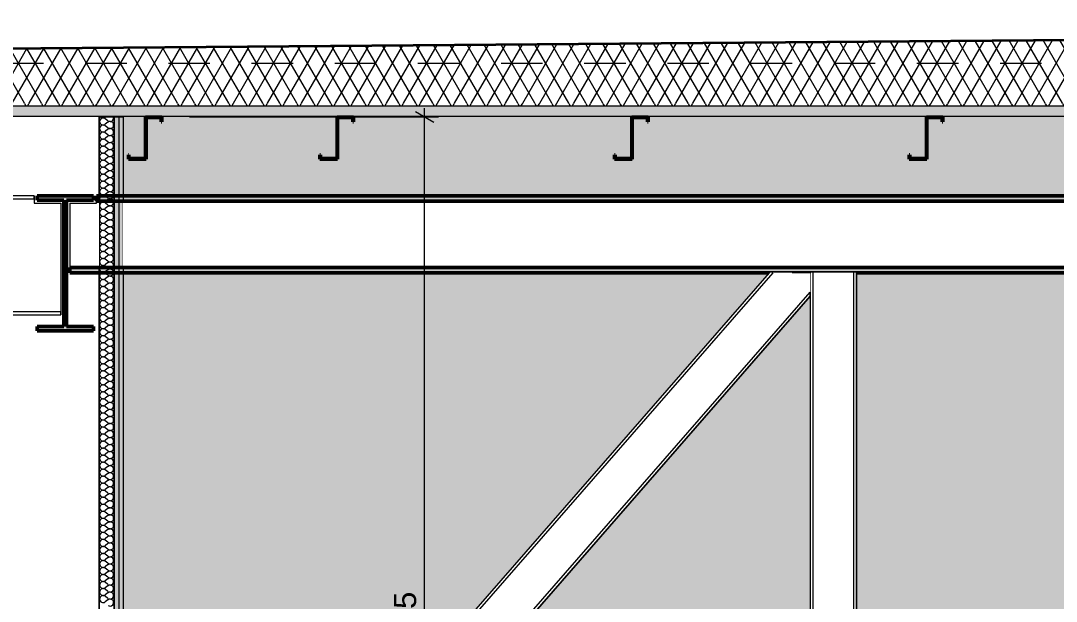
# Model space of a CAD drawing. Header units: millimetres. Extents: x -46868 to 156519, y -87156 to 18123.
# Drawn here: x 122374 to 125888, y -72330 to -70362 of the extents above; entities that cross this region are included whole.
import ezdxf

# ---------------------------------------------------------------- set-up
doc = ezdxf.new("R2010")
doc.units = ezdxf.units.MM
doc.header["$MEASUREMENT"] = 0
doc.linetypes.add('Dashed', pattern=[2822.222233, 1411.111116, -1411.111116])
doc.linetypes.add('Wipeout_Contour', pattern=[1000, 0, -1000])
for name, color, linetype, lineweight, true_color in [('0_Pen_No__105', 7, 'Continuous', 15, 0xa6a6a6), ('A-20-M_Roof_Pen_No__53', 7, 'Continuous', 35, 0x444444), ('A-25-M_Wall_Int_Pen_No__107', 7, 'Continuous', 15, 0xa6a6a6), ('A-25-M_Wall_Int_Pen_No__81', 7, 'Continuous', 20, 0x6a6a6a), ('A-95-P_Drawing_Pen_No__62', 7, 'Continuous', 20, 0xaaaaaa), ('BEAM.IFC Import_Pen_No__104', 7, 'Continuous', 15, 0xa6a6a6), ('BEAM.IFC Import_Pen_No__24', 7, 'Continuous', 50, 0x2a2a2a), ('New_A-20-M_Roof_Pen_No__149', 7, 'Continuous', 0, 0x2a2a2a), ('New_A-20-M_Roof_Pen_No__81', 7, 'Continuous', 20, 0x6a6a6a), ('SLEEVE.IFC Import_Pen_No__104', 7, 'Continuous', 15, 0xa6a6a6), ('SLEEVE.IFC Import_Pen_No__24', 7, 'Continuous', 50, 0x2a2a2a)]:
    doc.layers.add(name, color=color, linetype=linetype, lineweight=lineweight, true_color=true_color)
for name, color, linetype in [('A-20-M_Roof', 7, 'Continuous'), ('A-25-M_Wall_Int', 7, 'Continuous'), ('A-95-P_Drawing', 7, 'Continuous'), ('BEAM.IFC Import', 7, 'Continuous'), ('New_2D Layer', 7, 'Continuous'), ('New_A-20-M_Roof', 7, 'Continuous'), ('SLEEVE.IFC Import', 7, 'Continuous'), ('TRUSS INTERNAL.IFC Import', 7, 'Continuous')]:
    doc.layers.add(name, color=color, linetype=linetype)
for name, color, linetype, lineweight in [('A-20-M_Roof_Pen_No__85', 8, 'Continuous', 20), ('A-25-M_Wall_Int_Pen_No__1', 7, 'Continuous', 13), ('A-25-M_Wall_Int_Pen_No__150', 7, 'Continuous', 0), ('A-95-P_Drawing_Pen_No__2', 8, 'Continuous', 15), ('BEAM.IFC Import_Pen_No__4', 7, 'Continuous', 20), ('New_2D Layer_Pen_No__1', 7, 'Continuous', 13), ('New_A-20-M_Roof_Pen_No__4', 7, 'Continuous', 20), ('New_A-20-M_Roof_Pen_No__85', 8, 'Continuous', 20), ('SLEEVE.IFC Import_Pen_No__4', 7, 'Continuous', 20), ('TRUSS INTERNAL.IFC Import_Pen_No__4', 7, 'Continuous', 20)]:
    doc.layers.add(name, color=color, linetype=linetype, lineweight=lineweight)
doc.styles.add('GENERATED_STYLE_2', font='')
doc.styles.get('GENERATED_STYLE_2').set_extended_font_data('Arial')
doc.dimstyles.new('GENERATED_STYLE__6', dxfattribs={"dimtxt": 75, "dimasz": 47.5, "dimexe": 0.18, "dimexo": 225.041708, "dimgap": 0.09, "dimtad": 1, "dimdec": 0, "dimzin": 0, "dimdsep": 46, "dimtxsty": 'GENERATED_STYLE_2', "dimblk": 'ARROWHEAD_2', "dimblk1": 'ARROWHEAD_2', "dimblk2": 'ARROWHEAD_2', "dimcen": 0.09, "dimclrd": 7, "dimclre": 7, "dimclrt": 7, "dimadec": 0, "dimazin": 0, "dimtfac": 1, "dimtdec": 4, "dimtmove": 0, "dimatfit": 3, "dimfxl": 1, "dimtolj": 1, "dimtzin": 0, "dimarcsym": 0})
pattern_1 = [(60, (84174.417, -82656.037), (-43.30127, 25), []), (120, (84174.417, -82656.037), (43.30127, 25), [])]

# ---------------------------------------------------------------- blocks, each defined once
blk = doc.blocks.new('Section Elem_58_1', base_point=(84174.4, -82656))
at = {"layer": 'New_A-20-M_Roof_Pen_No__4', "linetype": 'Continuous'}
blk.add_line((137286.1, -70687), (120335, -70687), dxfattribs=at)
at = {"color": 254, "linetype": 'Wipeout_Contour', "lineweight": 0, "ltscale": 587874.933101}
blk.add_wipeout([(137286.1, -70652), (137286.1, -70642), (120335, -70642), (120335, -70652)], dxfattribs=at).dxf.layer = 'New_A-20-M_Roof'
at = {"layer": 'New_A-20-M_Roof_Pen_No__81', "linetype": 'Continuous', "lineweight": 0, "true_color": 0x353535}
blk.add_hatch(color=250, dxfattribs=at).paths.add_polyline_path([(120335, -70687), (137286.1, -70687), (137286.1, -70652), (120335, -70652)])
at = {"layer": 'New_A-20-M_Roof_Pen_No__85', "linetype": 'Continuous'}
h = blk.add_hatch(dxfattribs=at)
h.set_pattern_fill('Batt_Insulation_0001', color=256, style=0, pattern_type=2)
h.set_pattern_definition(pattern_1)
h.paths.add_polyline_path([(137286.1, -70652), (137286.1, -70642), (120335, -70642), (120335, -70652)])
at = {"layer": 'New_A-20-M_Roof_Pen_No__149', "linetype": 'Continuous'}
blk.add_line((137286.1, -70652), (120335, -70652), dxfattribs=at)
blk = doc.blocks.new('Section Elem_65_1', base_point=(84174.4, -82656))
at = {"color": 254, "linetype": 'Wipeout_Contour', "lineweight": 0, "ltscale": 580000.203232}
blk.add_wipeout([(120335, -70472.9), (133814.1, -70364.2), (132371.1, -70368.7), (120335, -70465.7)], dxfattribs=at).dxf.layer = 'A-20-M_Roof'
at = {"color": 254, "linetype": 'Wipeout_Contour', "lineweight": 0, "ltscale": 733443.328706}
blk.add_wipeout([(120335, -70642), (134246.8, -70642), (134246.8, -70362), (133814.1, -70364.2), (120335, -70472.9)], dxfattribs=at).dxf.layer = 'A-20-M_Roof'
at = {"layer": 'A-20-M_Roof_Pen_No__85', "linetype": 'Continuous'}
h = blk.add_hatch(dxfattribs=at)
h.set_pattern_fill('Batt_Insulation_0001', color=256, style=0, pattern_type=2)
h.set_pattern_definition(pattern_1)
h.paths.add_polyline_path([(120335, -70642), (134246.8, -70642), (134246.8, -70362), (133814.1, -70364.2), (120335, -70472.9)])
at = {"layer": 'A-20-M_Roof_Pen_No__53', "linetype": 'Continuous', "flags": 128}
blk.add_lwpolyline([(134246.8, -70362), (133814.1, -70364.2), (120335, -70472.9)], dxfattribs=at)
blk = doc.blocks.new('*X98', base_point=(84174.4, -82656))
at = {"layer": 'A-25-M_Wall_Int_Pen_No__150', "linetype": 'Continuous'}
for p, q in [((122661.8, -70688.5), (122660.7, -70689.4)), ((122670.2, -70701.3), (122660.7, -70694.1)), ((122670.2, -70706), (122660.7, -70713.2)), ((122670.2, -70725.1), (122660.7, -70717.9)), ((122670.2, -70729.8), (122660.7, -70737)), ((122670.2, -70748.9), (122660.7, -70741.8)), ((122670.2, -70753.7), (122660.7, -70760.8)), ((122670.2, -70772.7), (122660.7, -70765.6)), ((122670.2, -70777.5), (122660.7, -70784.6)), ((122670.2, -70796.5), (122660.7, -70789.4)), ((122670.2, -70801.3), (122660.7, -70808.4)), ((122670.2, -70820.3), (122660.7, -70813.2)), ((122670.2, -70825.1), (122660.7, -70832.2)), ((122670.2, -70844.1), (122660.7, -70837)), ((122670.2, -70848.9), (122660.7, -70856)), ((122670.2, -70867.9), (122660.7, -70860.8)), ((122670.2, -70872.7), (122660.7, -70879.8)), ((122670.2, -70891.8), (122660.7, -70884.6)), ((122670.2, -70896.5), (122660.7, -70903.7)), ((122670.2, -70915.6), (122660.7, -70908.4)), ((122670.2, -70920.3), (122660.7, -70927.5)), ((122670.2, -70939.4), (122660.7, -70932.2)), ((122670.2, -70944.1), (122660.7, -70951.3)), ((122670.2, -70963.2), (122660.7, -70956)), ((122670.2, -70967.9), (122660.7, -70975.1)), ((122670.2, -70987), (122660.7, -70979.8)), ((122670.2, -70991.8), (122660.7, -70998.9)), ((122670.2, -71010.8), (122660.7, -71003.7)), ((122670.2, -71015.6), (122660.7, -71022.7)), ((122670.2, -71034.6), (122660.7, -71027.5)), ((122670.2, -71039.4), (122660.7, -71046.5)), ((122670.2, -71058.4), (122660.7, -71051.3)), ((122670.2, -71063.2), (122660.7, -71070.3)), ((122670.2, -71082.2), (122660.7, -71075.1)), ((122670.2, -71087), (122660.7, -71094.1)), ((122670.2, -71106), (122660.7, -71098.9)), ((122670.2, -71110.8), (122660.7, -71117.9)), ((122670.2, -71129.8), (122660.7, -71122.7)), ((122670.2, -71134.6), (122660.7, -71141.8)), ((122670.2, -71153.7), (122660.7, -71146.5)), ((122670.2, -71158.4), (122660.7, -71165.6)), ((122670.2, -71177.5), (122660.7, -71170.3)), ((122670.2, -71182.2), (122660.7, -71189.4)), ((122670.2, -71201.3), (122660.7, -71194.1)), ((122670.2, -71206), (122660.7, -71213.2)), ((122670.2, -71225.1), (122660.7, -71217.9)), ((122670.2, -71229.8), (122660.7, -71237)), ((122670.2, -71248.9), (122660.7, -71241.8)), ((122670.2, -71253.7), (122660.7, -71260.8)), ((122670.2, -71272.7), (122660.7, -71265.6)), ((122670.2, -71277.5), (122660.7, -71284.6)), ((122670.2, -71296.5), (122660.7, -71289.4)), ((122670.2, -71301.3), (122660.7, -71308.4)), ((122670.2, -71320.3), (122660.7, -71313.2)), ((122670.2, -71325.1), (122660.7, -71332.2)), ((122670.2, -71344.1), (122660.7, -71337)), ((122670.2, -71348.9), (122660.7, -71356)), ((122670.2, -71367.9), (122660.7, -71360.8)), ((122670.2, -71372.7), (122660.7, -71379.8)), ((122670.2, -71391.8), (122660.7, -71384.6)), ((122670.2, -71396.5), (122660.7, -71403.7)), ((122670.2, -71415.6), (122660.7, -71408.4)), ((122670.2, -71420.3), (122660.7, -71427.5)), ((122670.2, -71439.4), (122660.7, -71432.2)), ((122670.2, -71444.1), (122660.7, -71451.3)), ((122670.2, -71463.2), (122660.7, -71456)), ((122670.2, -71467.9), (122660.7, -71475.1)), ((122670.2, -71487), (122660.7, -71479.8)), ((122670.2, -71491.8), (122660.7, -71498.9)), ((122670.2, -71510.8), (122660.7, -71503.7)), ((122670.2, -71515.6), (122660.7, -71522.7)), ((122670.2, -71534.6), (122660.7, -71527.5)), ((122670.2, -71539.4), (122660.7, -71546.5)), ((122670.2, -71558.4), (122660.7, -71551.3)), ((122670.2, -71563.2), (122660.7, -71570.3)), ((122670.2, -71582.2), (122660.7, -71575.1)), ((122670.2, -71587), (122660.7, -71594.1)), ((122670.2, -71606), (122660.7, -71598.9)), ((122670.2, -71610.8), (122660.7, -71617.9)), ((122670.2, -71629.8), (122660.7, -71622.7)), ((122670.2, -71634.6), (122660.7, -71641.8)), ((122670.2, -71653.7), (122660.7, -71646.5)), ((122670.2, -71658.4), (122660.7, -71665.6)), ((122670.2, -71677.5), (122660.7, -71670.3)), ((122670.2, -71682.2), (122660.7, -71689.4)), ((122670.2, -71701.3), (122660.7, -71694.1)), ((122670.2, -71706), (122660.7, -71713.2)), ((122670.2, -71725.1), (122660.7, -71717.9)), ((122670.2, -71729.8), (122660.7, -71737)), ((122670.2, -71748.9), (122660.7, -71741.8)), ((122670.2, -71753.7), (122660.7, -71760.8)), ((122670.2, -71772.7), (122660.7, -71765.6)), ((122670.2, -71777.5), (122660.7, -71784.6)), ((122670.2, -71796.5), (122660.7, -71789.4)), ((122670.2, -71801.3), (122660.7, -71808.4)), ((122670.2, -71820.3), (122660.7, -71813.2)), ((122670.2, -71825.1), (122660.7, -71832.2)), ((122670.2, -71844.1), (122660.7, -71837)), ((122670.2, -71848.9), (122660.7, -71856)), ((122670.2, -71867.9), (122660.7, -71860.8)), ((122670.2, -71872.7), (122660.7, -71879.8)), ((122670.2, -71891.8), (122660.7, -71884.6)), ((122670.2, -71896.5), (122660.7, -71903.7)), ((122670.2, -71915.6), (122660.7, -71908.4)), ((122670.2, -71920.3), (122660.7, -71927.5)), ((122670.2, -71939.4), (122660.7, -71932.2)), ((122670.2, -71944.1), (122660.7, -71951.3)), ((122670.2, -71963.2), (122660.7, -71956)), ((122670.2, -71967.9), (122660.7, -71975.1)), ((122670.2, -71987), (122660.7, -71979.8)), ((122670.2, -71991.8), (122660.7, -71998.9)), ((122670.2, -72010.8), (122660.7, -72003.7)), ((122670.2, -72015.6), (122660.7, -72022.7)), ((122670.2, -72034.6), (122660.7, -72027.5)), ((122670.2, -72039.4), (122660.7, -72046.5)), ((122670.2, -72058.4), (122660.7, -72051.3)), ((122670.2, -72063.2), (122660.7, -72070.3)), ((122670.2, -72082.2), (122660.7, -72075.1)), ((122670.2, -72087), (122660.7, -72094.1)), ((122670.2, -72106), (122660.7, -72098.9)), ((122670.2, -72110.8), (122660.7, -72117.9)), ((122670.2, -72129.8), (122660.7, -72122.7)), ((122670.2, -72134.6), (122660.7, -72141.8)), ((122670.2, -72153.7), (122660.7, -72146.5)), ((122670.2, -72158.4), (122660.7, -72165.6)), ((122670.2, -72177.5), (122660.7, -72170.3)), ((122670.2, -72182.2), (122660.7, -72189.4)), ((122670.2, -72201.3), (122660.7, -72194.1)), ((122670.2, -72206), (122660.7, -72213.2)), ((122670.2, -72225.1), (122660.7, -72217.9)), ((122670.2, -72229.8), (122660.7, -72237)), ((122670.2, -72248.9), (122660.7, -72241.8)), ((122670.2, -72253.7), (122660.7, -72260.8)), ((122670.2, -72272.7), (122660.7, -72265.6)), ((122670.2, -72277.5), (122660.7, -72284.6)), ((122670.2, -72296.5), (122660.7, -72289.4)), ((122670.2, -72301.3), (122660.7, -72308.4)), ((122670.2, -72320.3), (122660.7, -72313.2)), ((122670.2, -72325.1), (122660.7, -72332.2))]:
    blk.add_line(p, q, dxfattribs=at)
for centre, start, end in [((122653.6, -70703.7), 53.1301, 180), ((122653.6, -70703.7), 180, 306.8699), ((122653.6, -70679.8), 226.8867, 306.8699), ((122677.4, -70691.8), 233.1301, 15.664), ((122677.4, -70715.6), 233.1301, 126.8699), ((122653.6, -70727.5), 53.1301, 180), ((122653.6, -70727.5), 180, 306.8699), ((122653.6, -70751.3), 53.1301, 180), ((122677.4, -70739.4), 233.1301, 126.8699), ((122653.6, -70751.3), 180, 306.8699), ((122653.6, -70775.1), 53.1301, 180), ((122653.6, -70775.1), 180, 306.8699), ((122677.4, -70763.2), 233.1301, 126.8699), ((122677.4, -70787), 233.1301, 126.8699), ((122653.6, -70798.9), 53.1301, 180), ((122653.6, -70798.9), 180, 306.8699), ((122677.4, -70810.8), 233.1301, 126.8699), ((122653.6, -70822.7), 53.1301, 180), ((122653.6, -70822.7), 180, 306.8699), ((122653.6, -70846.5), 53.1301, 180), ((122677.4, -70834.6), 233.1301, 126.8699), ((122653.6, -70846.5), 180, 306.8699), ((122653.6, -70870.3), 53.1301, 180), ((122653.6, -70870.3), 180, 306.8699), ((122677.4, -70858.4), 233.1301, 126.8699), ((122677.4, -70882.2), 233.1301, 126.8699), ((122653.6, -70894.1), 53.1301, 180), ((122653.6, -70894.1), 180, 306.8699), ((122653.6, -70917.9), 53.1301, 180), ((122677.4, -70906), 233.1301, 126.8699), ((122653.6, -70917.9), 180, 306.8699), ((122653.6, -70941.8), 53.1301, 180), ((122653.6, -70941.8), 180, 306.8699), ((122677.4, -70929.8), 233.1301, 126.8699), ((122677.4, -70953.7), 233.1301, 126.8699), ((122653.6, -70965.6), 53.1301, 180), ((122653.6, -70965.6), 180, 306.8699), ((122653.6, -70989.4), 53.1301, 180), ((122677.4, -70977.5), 233.1301, 126.8699), ((122653.6, -70989.4), 180, 306.8699), ((122653.6, -71013.2), 53.1301, 180), ((122653.6, -71013.2), 180, 306.8699), ((122677.4, -71001.3), 233.1301, 126.8699), ((122677.4, -71025.1), 233.1301, 126.8699), ((122653.6, -71037), 53.1301, 180), ((122653.6, -71037), 180, 306.8699), ((122653.6, -71060.8), 53.1301, 180), ((122677.4, -71048.9), 233.1301, 126.8699), ((122653.6, -71060.8), 180, 306.8699), ((122653.6, -71084.6), 53.1301, 180), ((122653.6, -71084.6), 180, 306.8699), ((122677.4, -71072.7), 233.1301, 126.8699), ((122677.4, -71096.5), 233.1301, 126.8699), ((122653.6, -71108.4), 53.1301, 180), ((122653.6, -71108.4), 180, 306.8699), ((122653.6, -71132.2), 53.1301, 180), ((122677.4, -71120.3), 233.1301, 126.8699), ((122653.6, -71132.2), 180, 306.8699), ((122653.6, -71156), 53.1301, 180), ((122653.6, -71156), 180, 306.8699), ((122677.4, -71144.1), 233.1301, 126.8699), ((122677.4, -71167.9), 233.1301, 126.8699), ((122653.6, -71179.8), 53.1301, 180), ((122653.6, -71179.8), 180, 306.8699), ((122653.6, -71203.7), 53.1301, 180), ((122677.4, -71191.8), 233.1301, 126.8699), ((122653.6, -71203.7), 180, 306.8699), ((122653.6, -71227.5), 53.1301, 180), ((122653.6, -71227.5), 180, 306.8699), ((122677.4, -71215.6), 233.1301, 126.8699), ((122677.4, -71239.4), 233.1301, 126.8699), ((122653.6, -71251.3), 53.1301, 180), ((122653.6, -71251.3), 180, 306.8699), ((122653.6, -71275.1), 53.1301, 180), ((122677.4, -71263.2), 233.1301, 126.8699), ((122653.6, -71275.1), 180, 306.8699), ((122653.6, -71298.9), 53.1301, 180), ((122653.6, -71298.9), 180, 306.8699), ((122677.4, -71287), 233.1301, 126.8699), ((122677.4, -71310.8), 233.1301, 126.8699), ((122653.6, -71322.7), 53.1301, 180), ((122653.6, -71322.7), 180, 306.8699), ((122653.6, -71346.5), 53.1301, 180), ((122677.4, -71334.6), 233.1301, 126.8699), ((122653.6, -71346.5), 180, 306.8699), ((122653.6, -71370.3), 53.1301, 180), ((122653.6, -71370.3), 180, 306.8699), ((122677.4, -71358.4), 233.1301, 126.8699), ((122677.4, -71382.2), 233.1301, 126.8699), ((122653.6, -71394.1), 53.1301, 180), ((122653.6, -71394.1), 180, 306.8699), ((122653.6, -71417.9), 53.1301, 180), ((122677.4, -71406), 233.1301, 126.8699), ((122653.6, -71417.9), 180, 306.8699), ((122653.6, -71441.8), 53.1301, 180), ((122653.6, -71441.8), 180, 306.8699), ((122677.4, -71429.8), 233.1301, 126.8699), ((122677.4, -71453.7), 233.1301, 126.8699), ((122653.6, -71465.6), 53.1301, 180), ((122653.6, -71465.6), 180, 306.8699), ((122653.6, -71489.4), 53.1301, 180), ((122677.4, -71477.5), 233.1301, 126.8699), ((122653.6, -71489.4), 180, 306.8699), ((122653.6, -71513.2), 53.1301, 180), ((122653.6, -71513.2), 180, 306.8699), ((122677.4, -71501.3), 233.1301, 126.8699), ((122677.4, -71525.1), 233.1301, 126.8699), ((122653.6, -71537), 53.1301, 180), ((122653.6, -71537), 180, 306.8699), ((122677.4, -71548.9), 233.1301, 126.8699), ((122653.6, -71560.8), 53.1301, 180), ((122653.6, -71560.8), 180, 306.8699), ((122653.6, -71584.6), 53.1301, 180), ((122677.4, -71572.7), 233.1301, 126.8699), ((122653.6, -71584.6), 180, 306.8699), ((122653.6, -71608.4), 53.1301, 180), ((122653.6, -71608.4), 180, 306.8699), ((122677.4, -71596.5), 233.1301, 126.8699), ((122677.4, -71620.3), 233.1301, 126.8699), ((122653.6, -71632.2), 53.1301, 180), ((122653.6, -71632.2), 180, 306.8699), ((122653.6, -71656), 53.1301, 180), ((122677.4, -71644.1), 233.1301, 126.8699), ((122653.6, -71656), 180, 306.8699), ((122653.6, -71679.8), 53.1301, 180), ((122653.6, -71679.8), 180, 306.8699), ((122677.4, -71667.9), 233.1301, 126.8699), ((122677.4, -71691.8), 233.1301, 126.8699), ((122653.6, -71703.7), 53.1301, 180), ((122653.6, -71703.7), 180, 306.8699), ((122653.6, -71727.5), 53.1301, 180), ((122677.4, -71715.6), 233.1301, 126.8699), ((122653.6, -71727.5), 180, 306.8699), ((122653.6, -71751.3), 53.1301, 180), ((122653.6, -71751.3), 180, 306.8699), ((122677.4, -71739.4), 233.1301, 126.8699), ((122677.4, -71763.2), 233.1301, 126.8699), ((122653.6, -71775.1), 53.1301, 180), ((122653.6, -71775.1), 180, 306.8699), ((122653.6, -71798.9), 53.1301, 180), ((122677.4, -71787), 233.1301, 126.8699), ((122653.6, -71798.9), 180, 306.8699), ((122653.6, -71822.7), 53.1301, 180), ((122653.6, -71822.7), 180, 306.8699), ((122677.4, -71810.8), 233.1301, 126.8699), ((122677.4, -71834.6), 233.1301, 126.8699), ((122653.6, -71846.5), 53.1301, 180), ((122653.6, -71846.5), 180, 306.8699), ((122653.6, -71870.3), 53.1301, 180), ((122677.4, -71858.4), 233.1301, 126.8699), ((122653.6, -71870.3), 180, 306.8699), ((122653.6, -71894.1), 53.1301, 180), ((122653.6, -71894.1), 180, 306.8699), ((122677.4, -71882.2), 233.1301, 126.8699), ((122677.4, -71906), 233.1301, 126.8699), ((122653.6, -71917.9), 53.1301, 180), ((122653.6, -71917.9), 180, 306.8699), ((122653.6, -71941.8), 53.1301, 180), ((122677.4, -71929.8), 233.1301, 126.8699), ((122653.6, -71941.8), 180, 306.8699), ((122653.6, -71965.6), 53.1301, 180), ((122653.6, -71965.6), 180, 306.8699), ((122677.4, -71953.7), 233.1301, 126.8699), ((122677.4, -71977.5), 233.1301, 126.8699), ((122653.6, -71989.4), 53.1301, 180), ((122653.6, -71989.4), 180, 306.8699), ((122653.6, -72013.2), 53.1301, 180), ((122677.4, -72001.3), 233.1301, 126.8699), ((122653.6, -72013.2), 180, 306.8699), ((122653.6, -72037), 53.1301, 180), ((122653.6, -72037), 180, 306.8699), ((122677.4, -72025.1), 233.1301, 126.8699), ((122677.4, -72048.9), 233.1301, 126.8699), ((122653.6, -72060.8), 53.1301, 180), ((122653.6, -72060.8), 180, 306.8699), ((122653.6, -72084.6), 53.1301, 180), ((122677.4, -72072.7), 233.1301, 126.8699), ((122653.6, -72084.6), 180, 306.8699), ((122653.6, -72108.4), 53.1301, 180), ((122653.6, -72108.4), 180, 306.8699), ((122677.4, -72096.5), 233.1301, 126.8699), ((122677.4, -72120.3), 233.1301, 126.8699), ((122653.6, -72132.2), 53.1301, 180), ((122653.6, -72132.2), 180, 306.8699), ((122653.6, -72156), 53.1301, 180), ((122677.4, -72144.1), 233.1301, 126.8699), ((122653.6, -72156), 180, 306.8699), ((122653.6, -72179.8), 53.1301, 180), ((122653.6, -72179.8), 180, 306.8699), ((122677.4, -72167.9), 233.1301, 126.8699), ((122677.4, -72191.8), 233.1301, 126.8699), ((122653.6, -72203.7), 53.1301, 180), ((122653.6, -72203.7), 180, 306.8699), ((122653.6, -72227.5), 53.1301, 180), ((122677.4, -72215.6), 233.1301, 126.8699), ((122653.6, -72227.5), 180, 306.8699), ((122653.6, -72251.3), 53.1301, 180), ((122653.6, -72251.3), 180, 306.8699), ((122677.4, -72239.4), 233.1301, 126.8699), ((122677.4, -72263.2), 233.1301, 126.8699), ((122653.6, -72275.1), 53.1301, 180), ((122653.6, -72275.1), 180, 306.8699), ((122677.4, -72287), 233.1301, 126.8699), ((122653.6, -72298.9), 53.1301, 180), ((122653.6, -72298.9), 180, 306.8699), ((122653.6, -72322.7), 53.1301, 180), ((122677.4, -72310.8), 233.1301, 126.8699), ((122653.6, -72322.7), 180, 306.8699), ((122677.4, -72334.6), 233.1301, 126.8699)]:
    blk.add_arc(centre, 11.9, start, end, dxfattribs=at)
blk = doc.blocks.new('Section Elem_68_1', base_point=(84174.4, -82656))
at = {"layer": 'A-25-M_Wall_Int_Pen_No__107', "linetype": 'Continuous'}
for points in [[(122691.5, -74422.5), (122706.5, -74422.5), (122706.5, -70688.5), (122691.5, -70688.5)], [(122706.5, -74422.5), (122721.5, -74422.5), (122721.5, -70688.5), (122706.5, -70688.5)]]:
    blk.add_hatch(color=256, dxfattribs=at).paths.add_polyline_path(points)
at = {"layer": 'A-25-M_Wall_Int_Pen_No__81', "linetype": 'Continuous', "lineweight": 0, "true_color": 0x353535}
blk.add_hatch(color=250, dxfattribs=at).paths.add_polyline_path([(122690.5, -74422.5), (122691.5, -74422.5), (122691.5, -70688.5), (122690.5, -70688.5)])
at = {"layer": 'A-25-M_Wall_Int_Pen_No__1', "linetype": 'Continuous'}
blk.add_line((122721.5, -70688.5), (122721.5, -74422.5), dxfattribs=at)
at = {"color": 254, "linetype": 'Wipeout_Contour', "lineweight": 0, "ltscale": 570104.614328}
blk.add_wipeout([(122640.5, -74422.5), (122690.5, -74422.5), (122690.5, -70688.5), (122640.5, -70688.5)], dxfattribs=at).dxf.layer = 'A-25-M_Wall_Int'
at = {"layer": 'A-25-M_Wall_Int_Pen_No__81', "linetype": 'Continuous', "lineweight": 0, "true_color": 0x353535}
blk.add_hatch(color=250, dxfattribs=at).paths.add_polyline_path([(122639.5, -70688.5), (122639.5, -74422.5), (122640.5, -74422.5), (122640.5, -70688.5)])
at = {"layer": 'A-25-M_Wall_Int_Pen_No__1', "linetype": 'Continuous'}
for p, q in [((122639.5, -70688.5), (122639.5, -74422.5)), ((122640.5, -70688.5), (122640.5, -74422.5)), ((122690.5, -70688.5), (122690.5, -74422.5)), ((122691.5, -70688.5), (122691.5, -74422.5)), ((122706.5, -70688.5), (122706.5, -74422.5))]:
    blk.add_line(p, q, dxfattribs=at)
at = {"layer": 'A-25-M_Wall_Int_Pen_No__1', "linetype": 'Continuous', "flags": 128}
blk.add_lwpolyline([(122721.5, -70688.5), (122706.5, -70688.5), (122691.5, -70688.5), (122690.5, -70688.5), (122640.5, -70688.5), (122639.5, -70688.5)], dxfattribs=at)
at = {"layer": 'A-25-M_Wall_Int', "lineweight": 0}
blk.add_blockref('*X98', (84174.4, -82656), dxfattribs=at)
blk = doc.blocks.new('Section Elem_84_1', base_point=(84174.4, -82656))
at = {"color": 254, "linetype": 'Wipeout_Contour', "lineweight": 0, "ltscale": 566911.825095}
blk.add_wipeout([(122799.4, -70690.6), (122799.4, -70831), (122799.5, -70831), (122799.5, -70690.6)], dxfattribs=at).dxf.layer = 'SLEEVE.IFC Import'
at = {"color": 254, "linetype": 'Wipeout_Contour', "lineweight": 0, "ltscale": 566969.526314}
blk.add_wipeout([(122852.9, -70689), (122852.8, -70689), (122852.8, -70705), (122852.9, -70705)], dxfattribs=at).dxf.layer = 'SLEEVE.IFC Import'
at = {"color": 254, "linetype": 'Wipeout_Contour', "lineweight": 0, "ltscale": 566834.087441}
blk.add_wipeout([(122741, -70829.4), (122741.1, -70829.4), (122741.1, -70817), (122741, -70817)], dxfattribs=at).dxf.layer = 'SLEEVE.IFC Import'
at = {"layer": 'SLEEVE.IFC Import_Pen_No__104', "linetype": 'Continuous', "lineweight": 0, "true_color": 0x292929}
blk.add_hatch(color=250, dxfattribs=at).paths.add_polyline_path([(122797.8, -70689), (122797.8, -70829.4), (122741, -70829.4), (122741, -70817), (122739.4, -70817), (122739.4, -70831), (122799.4, -70831), (122799.4, -70690.6), (122851.2, -70690.6), (122851.2, -70705), (122852.8, -70705), (122852.8, -70689)])
at = {"layer": 'SLEEVE.IFC Import_Pen_No__24', "linetype": 'Continuous'}
for p, q in [((122797.8, -70689), (122797.8, -70829.4)), ((122852.8, -70689), (122797.8, -70689)), ((122799.4, -70690.6), (122799.4, -70831)), ((122851.2, -70690.6), (122799.4, -70690.6)), ((122851.2, -70690.6), (122851.2, -70705)), ((122852.8, -70705), (122851.2, -70705)), ((122852.8, -70689), (122852.8, -70705)), ((122739.4, -70817), (122739.4, -70831)), ((122741, -70817), (122739.4, -70817)), ((122799.4, -70831), (122739.4, -70831)), ((122741, -70817), (122741, -70829.4)), ((122797.8, -70829.4), (122741, -70829.4))]:
    blk.add_line(p, q, dxfattribs=at)
at = {"layer": 'SLEEVE.IFC Import_Pen_No__4', "linetype": 'Continuous'}
for p, q in [((122799.5, -70831), (122799.5, -70690.6)), ((122852.8, -70689), (122852.9, -70689)), ((122852.9, -70705), (122852.8, -70705)), ((122852.9, -70705), (122852.9, -70689)), ((122741.1, -70817), (122741, -70817)), ((122741.1, -70829.4), (122741.1, -70817)), ((122799.5, -70831), (122799.4, -70831))]:
    blk.add_line(p, q, dxfattribs=at)
blk = doc.blocks.new('Section Elem_85_1', base_point=(84174.4, -82656))
at = {"color": 254, "linetype": 'Wipeout_Contour', "lineweight": 0, "ltscale": 569166.079243}
blk.add_wipeout([(123449.4, -70690.6), (123449.4, -70831), (123449.5, -70831), (123449.5, -70690.6)], dxfattribs=at).dxf.layer = 'SLEEVE.IFC Import'
at = {"color": 254, "linetype": 'Wipeout_Contour', "lineweight": 0, "ltscale": 569224.527468}
blk.add_wipeout([(123502.8, -70705), (123502.9, -70705), (123502.9, -70689), (123502.8, -70689)], dxfattribs=at).dxf.layer = 'SLEEVE.IFC Import'
at = {"color": 254, "linetype": 'Wipeout_Contour', "lineweight": 0, "ltscale": 569087.582126}
blk.add_wipeout([(123391.1, -70817), (123391, -70817), (123391, -70829.4), (123391.1, -70829.4)], dxfattribs=at).dxf.layer = 'SLEEVE.IFC Import'
at = {"layer": 'SLEEVE.IFC Import_Pen_No__104', "linetype": 'Continuous', "lineweight": 0, "true_color": 0x292929}
blk.add_hatch(color=250, dxfattribs=at).paths.add_polyline_path([(123447.8, -70689), (123447.8, -70829.4), (123391, -70829.4), (123391, -70817), (123389.4, -70817), (123389.4, -70831), (123449.4, -70831), (123449.4, -70690.6), (123501.2, -70690.6), (123501.2, -70705), (123502.8, -70705), (123502.8, -70689)])
at = {"layer": 'SLEEVE.IFC Import_Pen_No__24', "linetype": 'Continuous'}
for p, q in [((123447.8, -70689), (123447.8, -70829.4)), ((123502.8, -70689), (123447.8, -70689)), ((123449.4, -70690.6), (123449.4, -70831)), ((123501.2, -70690.6), (123449.4, -70690.6)), ((123501.2, -70690.6), (123501.2, -70705)), ((123502.8, -70705), (123501.2, -70705)), ((123502.8, -70689), (123502.8, -70705)), ((123389.4, -70817), (123389.4, -70831)), ((123391, -70817), (123389.4, -70817)), ((123449.4, -70831), (123389.4, -70831)), ((123391, -70817), (123391, -70829.4)), ((123447.8, -70829.4), (123391, -70829.4))]:
    blk.add_line(p, q, dxfattribs=at)
at = {"layer": 'SLEEVE.IFC Import_Pen_No__4', "linetype": 'Continuous'}
for p, q in [((123449.5, -70831), (123449.5, -70690.6)), ((123502.8, -70689), (123502.9, -70689)), ((123502.9, -70705), (123502.8, -70705)), ((123502.9, -70705), (123502.9, -70689)), ((123391.1, -70817), (123391, -70817)), ((123391.1, -70829.4), (123391.1, -70817)), ((123449.5, -70831), (123449.4, -70831))]:
    blk.add_line(p, q, dxfattribs=at)
blk = doc.blocks.new('Section Elem_86_1', base_point=(84174.4, -82656))
at = {"color": 254, "linetype": 'Wipeout_Contour', "lineweight": 0, "ltscale": 572639.875351}
blk.add_wipeout([(124449.4, -70831), (124449.6, -70831), (124449.6, -70690.6), (124449.4, -70690.6)], dxfattribs=at).dxf.layer = 'SLEEVE.IFC Import'
at = {"color": 254, "linetype": 'Wipeout_Contour', "lineweight": 0, "ltscale": 572699.460737}
blk.add_wipeout([(124502.8, -70705), (124503, -70705), (124503, -70689), (124502.8, -70689)], dxfattribs=at).dxf.layer = 'SLEEVE.IFC Import'
at = {"color": 254, "linetype": 'Wipeout_Contour', "lineweight": 0, "ltscale": 572560.222308}
blk.add_wipeout([(124391.2, -70817), (124391, -70817), (124391, -70829.4), (124391.2, -70829.4)], dxfattribs=at).dxf.layer = 'SLEEVE.IFC Import'
at = {"layer": 'SLEEVE.IFC Import_Pen_No__104', "linetype": 'Continuous', "lineweight": 0, "true_color": 0x292929}
blk.add_hatch(color=250, dxfattribs=at).paths.add_polyline_path([(124447.8, -70689), (124447.8, -70829.4), (124391, -70829.4), (124391, -70817), (124389.4, -70817), (124389.4, -70831), (124449.4, -70831), (124449.4, -70690.6), (124501.2, -70690.6), (124501.2, -70705), (124502.8, -70705), (124502.8, -70689)])
at = {"layer": 'SLEEVE.IFC Import_Pen_No__24', "linetype": 'Continuous'}
for p, q in [((124447.8, -70689), (124447.8, -70829.4)), ((124502.8, -70689), (124447.8, -70689)), ((124449.4, -70690.6), (124449.4, -70831)), ((124501.2, -70690.6), (124449.4, -70690.6)), ((124501.2, -70690.6), (124501.2, -70705)), ((124502.8, -70705), (124501.2, -70705)), ((124502.8, -70689), (124502.8, -70705)), ((124389.4, -70817), (124389.4, -70831)), ((124391, -70817), (124389.4, -70817)), ((124449.4, -70831), (124389.4, -70831)), ((124391, -70817), (124391, -70829.4)), ((124447.8, -70829.4), (124391, -70829.4))]:
    blk.add_line(p, q, dxfattribs=at)
at = {"layer": 'SLEEVE.IFC Import_Pen_No__4', "linetype": 'Continuous'}
for p, q in [((124449.6, -70831), (124449.6, -70690.6)), ((124502.8, -70689), (124503, -70689)), ((124503, -70705), (124502.8, -70705)), ((124503, -70705), (124503, -70689)), ((124391.2, -70817), (124391, -70817)), ((124391.2, -70829.4), (124391.2, -70817)), ((124449.6, -70831), (124449.4, -70831))]:
    blk.add_line(p, q, dxfattribs=at)
blk = doc.blocks.new('Section Elem_87_1', base_point=(84174.4, -82656))
at = {"color": 254, "linetype": 'Wipeout_Contour', "lineweight": 0, "ltscale": 576120.486628}
blk.add_wipeout([(125449.4, -70831), (125449.6, -70831), (125449.6, -70690.6), (125449.4, -70690.6)], dxfattribs=at).dxf.layer = 'SLEEVE.IFC Import'
at = {"color": 254, "linetype": 'Wipeout_Contour', "lineweight": 0, "ltscale": 576181.194744}
blk.add_wipeout([(125503, -70689), (125502.8, -70689), (125502.8, -70705), (125503, -70705)], dxfattribs=at).dxf.layer = 'SLEEVE.IFC Import'
at = {"color": 254, "linetype": 'Wipeout_Contour', "lineweight": 0, "ltscale": 576039.692567}
blk.add_wipeout([(125391.2, -70817), (125391, -70817), (125391, -70829.4), (125391.2, -70829.4)], dxfattribs=at).dxf.layer = 'SLEEVE.IFC Import'
at = {"layer": 'SLEEVE.IFC Import_Pen_No__104', "linetype": 'Continuous', "lineweight": 0, "true_color": 0x292929}
blk.add_hatch(color=250, dxfattribs=at).paths.add_polyline_path([(125447.8, -70689), (125447.8, -70829.4), (125391, -70829.4), (125391, -70817), (125389.4, -70817), (125389.4, -70831), (125449.4, -70831), (125449.4, -70690.6), (125501.2, -70690.6), (125501.2, -70705), (125502.8, -70705), (125502.8, -70689)])
at = {"layer": 'SLEEVE.IFC Import_Pen_No__24', "linetype": 'Continuous'}
for p, q in [((125447.8, -70689), (125447.8, -70829.4)), ((125502.8, -70689), (125447.8, -70689)), ((125449.4, -70690.6), (125449.4, -70831)), ((125501.2, -70690.6), (125449.4, -70690.6)), ((125501.2, -70690.6), (125501.2, -70705)), ((125502.8, -70705), (125501.2, -70705)), ((125502.8, -70689), (125502.8, -70705)), ((125389.4, -70817), (125389.4, -70831)), ((125391, -70817), (125389.4, -70817)), ((125449.4, -70831), (125389.4, -70831)), ((125391, -70817), (125391, -70829.4)), ((125447.8, -70829.4), (125391, -70829.4))]:
    blk.add_line(p, q, dxfattribs=at)
at = {"layer": 'SLEEVE.IFC Import_Pen_No__4', "linetype": 'Continuous'}
for p, q in [((125449.6, -70831), (125449.6, -70690.6)), ((125502.8, -70689), (125503, -70689)), ((125503, -70705), (125502.8, -70705)), ((125503, -70705), (125503, -70689)), ((125391.2, -70817), (125391, -70817)), ((125391.2, -70829.4), (125391.2, -70817)), ((125449.6, -70831), (125449.4, -70831))]:
    blk.add_line(p, q, dxfattribs=at)
blk = doc.blocks.new('Section Elem_111_1', base_point=(84174.4, -82656))
at = {"color": 254, "linetype": 'Wipeout_Contour', "lineweight": 0, "ltscale": 850220.990765}
blk.add_wipeout([(122630.8, -70981), (122540.8, -70981), (122540.8, -71199), (122639.5, -71199), (122639.5, -70973.3), (122630.8, -70973.3)], dxfattribs=at).dxf.layer = 'BEAM.IFC Import'
at = {"color": 254, "linetype": 'Wipeout_Contour', "lineweight": 0, "ltscale": 587279.370782}
blk.add_wipeout([(122721.5, -70973.3), (122721.5, -71199), (134145.4, -71199), (134145.4, -70973.3)], dxfattribs=at).dxf.layer = 'BEAM.IFC Import'
at = {"layer": 'BEAM.IFC Import_Pen_No__104', "linetype": 'Continuous', "lineweight": 0, "true_color": 0x292929}
for points in [[(122630.8, -70973.3), (134145.4, -70973.3), (134145.4, -70956), (122630.8, -70956)], [(122540.8, -71199), (122540.8, -71216.3), (134145.4, -71216.3), (134145.4, -71199)]]:
    blk.add_hatch(color=250, dxfattribs=at).paths.add_polyline_path(points)
at = {"layer": 'BEAM.IFC Import_Pen_No__24', "linetype": 'Continuous'}
for p, q in [((122630.8, -70956), (122630.8, -70973.3)), ((134145.4, -70956), (122630.8, -70956)), ((134145.4, -70973.3), (122630.8, -70973.3)), ((122540.8, -71199), (122540.8, -71216.3)), ((134145.4, -71199), (122540.8, -71199)), ((134145.4, -71216.3), (122540.8, -71216.3))]:
    blk.add_line(p, q, dxfattribs=at)
at = {"layer": 'BEAM.IFC Import_Pen_No__4', "linetype": 'Continuous'}
for p, q in [((122540.8, -70981), (122630.8, -70981)), ((122540.8, -70981), (122540.8, -71199)), ((122630.8, -70981), (122630.8, -70973.3))]:
    blk.add_line(p, q, dxfattribs=at)
blk = doc.blocks.new('Section Elem_113_1', base_point=(84174.4, -82656))
at = {"color": 254, "linetype": 'Wipeout_Contour', "lineweight": 0, "ltscale": 578677.593053}
blk.add_wipeout([(125062.5, -71216.3), (125062.5, -73970.6), (125201.3, -73970.6), (125201.3, -71216.3)], dxfattribs=at).dxf.layer = 'TRUSS INTERNAL.IFC Import'
at = {"color": 254, "linetype": 'Wipeout_Contour', "lineweight": 0, "ltscale": 578421.182444}
blk.add_wipeout([(125053.1, -73970.6), (125062.5, -73970.6), (125062.5, -71216.3), (125053.1, -71216.3)], dxfattribs=at).dxf.layer = 'TRUSS INTERNAL.IFC Import'
at = {"color": 254, "linetype": 'Wipeout_Contour', "lineweight": 0, "ltscale": 578933.937011}
blk.add_wipeout([(125201.3, -73970.6), (125210.7, -73970.6), (125210.7, -71216.3), (125201.3, -71216.3)], dxfattribs=at).dxf.layer = 'TRUSS INTERNAL.IFC Import'
at = {"layer": 'TRUSS INTERNAL.IFC Import_Pen_No__4', "linetype": 'Continuous'}
for p, q in [((125053.1, -71216.3), (125053.1, -73970.6)), ((125062.5, -71216.3), (125062.5, -73970.6)), ((125062.5, -71216.3), (125062.5, -73970.6))]:
    blk.add_line(p, q, dxfattribs=at)
at = {"color": 254, "linetype": 'Wipeout_Contour', "lineweight": 0, "ltscale": 578839.942143}
blk.add_wipeout([(125210.7, -71216.3), (125210.7, -73862.1), (125210.8, -73862.1), (125210.8, -71216.3)], dxfattribs=at).dxf.layer = 'TRUSS INTERNAL.IFC Import'
at = {"layer": 'TRUSS INTERNAL.IFC Import_Pen_No__4', "linetype": 'Continuous'}
for p, q in [((125201.3, -73970.6), (125201.3, -71216.3)), ((125210.7, -71216.3), (125210.7, -73862.1)), ((125210.8, -73862.1), (125210.8, -71216.3))]:
    blk.add_line(p, q, dxfattribs=at)
blk = doc.blocks.new('Section Elem_117_1', base_point=(84174.4, -82656))
at = {"color": 254, "linetype": 'Wipeout_Contour', "lineweight": 0, "ltscale": 574462.332536}
blk.add_wipeout([(122721.5, -73967.3), (125053.1, -71296.3), (125053.1, -71282), (122721.5, -73953)], dxfattribs=at).dxf.layer = 'TRUSS INTERNAL.IFC Import'
at = {"color": 254, "linetype": 'Wipeout_Contour', "lineweight": 0, "ltscale": 717766.496823}
blk.add_wipeout([(122721.5, -73967.3), (122721.5, -73967.3), (122721.5, -73967.3), (125053.1, -71296.3), (125053.1, -71296.3)], dxfattribs=at).dxf.layer = 'TRUSS INTERNAL.IFC Import'
at = {"color": 254, "linetype": 'Wipeout_Contour', "lineweight": 0, "ltscale": 718105.499675}
blk.add_wipeout([(124926.2, -71216.3), (122721.5, -73742), (122721.5, -73953), (125053.1, -71282), (125053.1, -71216.3)], dxfattribs=at).dxf.layer = 'TRUSS INTERNAL.IFC Import'
at = {"layer": 'TRUSS INTERNAL.IFC Import_Pen_No__4', "linetype": 'Continuous'}
for p, q in [((125053.1, -71216.3), (124991.9, -71216.3)), ((125053.1, -71296.3), (125053.1, -71282))]:
    blk.add_line(p, q, dxfattribs=at)
at = {"color": 254, "linetype": 'Wipeout_Contour', "lineweight": 0, "ltscale": 573944.68224}
blk.add_wipeout([(122721.5, -73742), (122721.5, -73742), (124926.2, -71216.3), (124926.2, -71216.3)], dxfattribs=at).dxf.layer = 'TRUSS INTERNAL.IFC Import'
at = {"color": 254, "linetype": 'Wipeout_Contour', "lineweight": 0, "ltscale": 573926.45152}
blk.add_wipeout([(122721.5, -73727.7), (122721.5, -73742), (124926.2, -71216.3), (124913.7, -71216.3)], dxfattribs=at).dxf.layer = 'TRUSS INTERNAL.IFC Import'
at = {"layer": 'TRUSS INTERNAL.IFC Import_Pen_No__4', "linetype": 'Continuous'}
for p, q in [((124926.2, -71216.3), (122721.5, -73742)), ((124926.2, -71216.3), (122721.5, -73742)), ((124913.7, -71216.3), (122721.5, -73727.7)), ((124915.9, -71216.3), (124913.7, -71216.3)), ((122721.5, -73953), (125053.1, -71282)), ((125053.1, -71296.3), (122721.5, -73967.3)), ((122721.5, -73967.3), (125053.1, -71296.3))]:
    blk.add_line(p, q, dxfattribs=at)
blk = doc.blocks.new('Section Elem_118_1', base_point=(84174.4, -82656))
at = {"color": 254, "linetype": 'Wipeout_Contour', "lineweight": 0, "ltscale": 583475.276847}
blk.add_wipeout([(127659.8, -71282), (125312.7, -73970.6), (125325.2, -73970.6), (127659.8, -71296.3)], dxfattribs=at).dxf.layer = 'TRUSS INTERNAL.IFC Import'
at = {"color": 254, "linetype": 'Wipeout_Contour', "lineweight": 0, "ltscale": 874788.002972}
blk.add_wipeout([(125210.7, -73876.4), (125210.7, -73970.6), (125312.7, -73970.6), (127659.8, -71282), (127659.8, -71216.3), (127532.9, -71216.3)], dxfattribs=at).dxf.layer = 'TRUSS INTERNAL.IFC Import'
at = {"color": 254, "linetype": 'Wipeout_Contour', "lineweight": 0, "ltscale": 582882.271581}
blk.add_wipeout([(125210.7, -73862.1), (125210.7, -73876.4), (127532.9, -71216.3), (127520.4, -71216.3)], dxfattribs=at).dxf.layer = 'TRUSS INTERNAL.IFC Import'
blk = doc.blocks.new('Section Elem_125_1', base_point=(84174.4, -82656))
at = {"layer": 'BEAM.IFC Import_Pen_No__104', "linetype": 'Continuous', "lineweight": 0, "true_color": 0x292929}
blk.add_hatch(color=250, dxfattribs=at).paths.add_polyline_path([(122430.1, -71398.5), (122430.1, -71413), (122620.5, -71413), (122620.5, -71398.5), (122529.8, -71398.5), (122529.8, -70970.5), (122620.5, -70970.5), (122620.5, -70956), (122430.1, -70956), (122430.1, -70970.5), (122520.8, -70970.5), (122520.8, -71398.5)])
at = {"layer": 'BEAM.IFC Import_Pen_No__24', "linetype": 'Continuous'}
for p, q in [((122430.1, -70956), (122430.1, -70970.5)), ((122620.5, -70956), (122430.1, -70956)), ((122520.8, -70970.5), (122430.1, -70970.5)), ((122520.8, -70970.5), (122520.8, -71398.5)), ((122529.8, -70970.5), (122529.8, -71398.5)), ((122620.5, -70970.5), (122529.8, -70970.5)), ((122620.5, -70956), (122620.5, -70970.5)), ((122430.1, -71398.5), (122430.1, -71413)), ((122520.8, -71398.5), (122430.1, -71398.5)), ((122620.5, -71398.5), (122529.8, -71398.5)), ((122620.5, -71398.5), (122620.5, -71413)), ((122620.5, -71413), (122430.1, -71413))]:
    blk.add_line(p, q, dxfattribs=at)
blk = doc.blocks.new('Section Elem_134_1', base_point=(84174.4, -82656))
at = {"layer": 'BEAM.IFC Import_Pen_No__24', "linetype": 'Continuous'}
for p, q in [((121980.2, -70956), (121980.2, -70966.9)), ((121980.2, -71347.7), (121980.2, -71358.6))]:
    blk.add_line(p, q, dxfattribs=at)
at = {"color": 254, "linetype": 'Wipeout_Contour', "lineweight": 0, "ltscale": 565420.932409}
blk.add_wipeout([(122111.3, -70966.9), (122111.3, -71347.7), (122166.4, -71347.7), (122166.4, -70966.9)], dxfattribs=at).dxf.layer = 'BEAM.IFC Import'
at = {"color": 254, "linetype": 'Wipeout_Contour', "lineweight": 0, "ltscale": 565702.418796}
blk.add_wipeout([(122419.8, -70956), (122248.7, -70956), (122248.7, -70966.9), (122419.8, -70966.9)], dxfattribs=at).dxf.layer = 'BEAM.IFC Import'
at = {"color": 254, "linetype": 'Wipeout_Contour', "lineweight": 0, "ltscale": 566645.7345}
blk.add_wipeout([(122509.8, -71347.7), (122248.7, -71347.7), (122248.7, -71358.6), (122509.8, -71358.6)], dxfattribs=at).dxf.layer = 'BEAM.IFC Import'
at = {"layer": 'BEAM.IFC Import_Pen_No__104', "linetype": 'Continuous', "lineweight": 0, "true_color": 0x292929}
blk.add_hatch(color=250, dxfattribs=at).paths.add_polyline_path([(122231.5, -71347.7), (122111.3, -71347.7), (122111.3, -70966.9), (122231.5, -70966.9), (122231.5, -70956), (121980.2, -70956), (121980.2, -70966.9), (122100.4, -70966.9), (122100.4, -71347.7), (121980.2, -71347.7), (121980.2, -71358.6), (122231.5, -71358.6)])
at = {"layer": 'BEAM.IFC Import_Pen_No__24', "linetype": 'Continuous'}
for p, q in [((122231.5, -70956), (121980.2, -70956)), ((122100.4, -70966.9), (121980.2, -70966.9)), ((122100.4, -70966.9), (122100.4, -71347.7)), ((122111.3, -70966.9), (122111.3, -71347.7)), ((122231.5, -70966.9), (122111.3, -70966.9)), ((122231.5, -70956), (122231.5, -70966.9)), ((122100.4, -71347.7), (121980.2, -71347.7)), ((122231.5, -71358.6), (121980.2, -71358.6)), ((122231.5, -71347.7), (122111.3, -71347.7)), ((122231.5, -71347.7), (122231.5, -71358.6))]:
    blk.add_line(p, q, dxfattribs=at)
at = {"color": 254, "linetype": 'Wipeout_Contour', "lineweight": 0, "ltscale": 849272.963796}
blk.add_wipeout([(122250.4, -70966.9), (122250.4, -71347.7), (122509.8, -71347.7), (122509.8, -70981), (122419.8, -70981), (122419.8, -70966.9)], dxfattribs=at).dxf.layer = 'BEAM.IFC Import'
at = {"layer": 'BEAM.IFC Import_Pen_No__4', "linetype": 'Continuous'}
for p, q in [((122419.8, -70956), (122248.7, -70956)), ((122419.8, -70966.9), (122248.7, -70966.9)), ((122419.8, -70956), (122419.8, -70966.9)), ((122419.8, -70966.9), (122419.8, -70956)), ((122419.8, -70966.9), (122419.8, -70981)), ((122419.8, -70981), (122509.8, -70981)), ((122509.8, -70981), (122509.8, -71347.7)), ((122248.7, -71347.7), (122509.8, -71347.7)), ((122248.7, -71358.6), (122509.8, -71358.6)), ((122509.8, -71358.6), (122509.8, -71347.7)), ((122509.8, -71347.7), (122509.8, -71358.6))]:
    blk.add_line(p, q, dxfattribs=at)
blk = doc.blocks.new('*D190', base_point=(84174.4, -82656))
at = {"layer": 'New_2D Layer_Pen_No__1', "linetype": 'Continuous'}
for p, q in [((123744.8, -70688.5), (123744.8, -70658)), ((123791.7, -70688.5), (122946.4, -70688.5)), ((123776, -70706.6), (123713.5, -70670.5)), ((123744.8, -74173.8), (123744.8, -70688.5)), ((123791.7, -74173.8), (123697.9, -74173.8)), ((123713.5, -74155.8), (123776, -74191.9))]:
    blk.add_line(p, q, dxfattribs=at)
at = {"layer": 'New_2D Layer_Pen_No__1', "insert": (123729.8, -72559.9), "char_height": 75, "attachment_point": 7, "rotation": 90, "style": 'GENERATED_STYLE_2'}
blk.add_mtext('\\A1;{\\fArial|b0|i0|c0|p34;3,485}', dxfattribs=at)
blk = doc.blocks.new('ARROWHEAD_2')
at = {"color": 0, "linetype": 'Continuous', "lineweight": 0}
for p, q in [((0, 0), (-1, 0)), ((-0.378, -0.655), (0.378, 0.655))]:
    blk.add_line(p, q, dxfattribs=at)
blk = doc.blocks.new('S-21 Building Section_STORY_MARKER', base_point=(84174.4, -82656))
at = {"layer": '0_Pen_No__105', "linetype": 'Dashed', "ltscale": 0.1}
blk.add_line((120335, -70506), (144760.3, -70506), dxfattribs=at)

msp = doc.modelspace()

# ---------------------------------------------------------------- wipeouts: each hides what was drawn before it
at = {"color": 254, "linetype": 'Wipeout_Contour', "lineweight": 0, "ltscale": 603406.134134}
msp.add_wipeout([(122721.5, -70687), (122721.5, -74173.8), (141753.2, -74173.8), (141753.2, -70687)], dxfattribs=at).dxf.layer = 'A-95-P_Drawing'

# ---------------------------------------------------------------- next in the draw order: hatches: boundary and pattern name
at = {"layer": 'A-95-P_Drawing_Pen_No__62', "linetype": 'Continuous', "ltscale": 0.1}
h = msp.add_hatch(dxfattribs=at)
h.set_pattern_fill('Brass_Bronze_0001', color=256, style=0, pattern_type=2)
h.set_pattern_definition([(45, (84174.42, -82656.04), (-91.92388, 91.92388), []), (45, (84128.45, -82610.07), (-91.92388, 91.92388), [97.5, -32.5])])
h.paths.add_polyline_path([(122721.5, -70687), (122721.5, -74173.8), (141753.2, -74173.8), (141753.2, -70687)])

# ---------------------------------------------------------------- next in the draw order: linework, layer by layer
at = {"layer": 'A-95-P_Drawing_Pen_No__2', "linetype": 'Dashed', "ltscale": 0.1, "flags": 128}
msp.add_lwpolyline([(122721.5, -70687), (122721.5, -74173.8), (141753.2, -74173.8), (141753.2, -70687)], close=True, dxfattribs=at)

# ---------------------------------------------------------------- next in the draw order: block references
at = {"layer": 'New_A-20-M_Roof', "lineweight": 0}
msp.add_blockref('Section Elem_58_1', (84174.4, -82656), dxfattribs=at)

# ---------------------------------------------------------------- next in the draw order: block references
at = {"layer": 'A-20-M_Roof', "lineweight": 0}
msp.add_blockref('Section Elem_65_1', (84174.4, -82656), dxfattribs=at)
at = {"layer": 'A-25-M_Wall_Int', "lineweight": 0}
msp.add_blockref('Section Elem_68_1', (84174.4, -82656), dxfattribs=at)
at = {"layer": 'SLEEVE.IFC Import', "lineweight": 0}
for name in ['Section Elem_84_1', 'Section Elem_85_1', 'Section Elem_86_1', 'Section Elem_87_1']:
    msp.add_blockref(name, (84174.4, -82656), dxfattribs=at)

# ---------------------------------------------------------------- next in the draw order: block references
at = {"layer": 'BEAM.IFC Import', "lineweight": 0}
msp.add_blockref('Section Elem_111_1', (84174.4, -82656), dxfattribs=at)

# ---------------------------------------------------------------- next in the draw order: block references
msp.add_blockref('Section Elem_125_1', (84174.4, -82656), dxfattribs=at)
at = {"layer": 'TRUSS INTERNAL.IFC Import', "lineweight": 0}
msp.add_blockref('Section Elem_113_1', (84174.4, -82656), dxfattribs=at)

# ---------------------------------------------------------------- next in the draw order: block references
at = {"layer": 'BEAM.IFC Import', "lineweight": 0}
msp.add_blockref('Section Elem_134_1', (84174.4, -82656), dxfattribs=at)
at = {"layer": 'TRUSS INTERNAL.IFC Import', "lineweight": 0}
for name in ['Section Elem_117_1', 'Section Elem_118_1']:
    msp.add_blockref(name, (84174.4, -82656), dxfattribs=at)

# ---------------------------------------------------------------- next in the draw order: dimensions: what is measured, and where the dimension line sits
at = {"layer": 'New_2D Layer', "linetype": 'Continuous'}
dim = msp.add_linear_dim(base=(123744.8, -70688.5), p1=(123744.8, -74173.8), p2=(122721.3, -70688.5), angle=90, dimstyle='GENERATED_STYLE__6', dxfattribs=at)
dim.commit()
dim.dimension.update_dxf_attribs({"geometry": '*D190', "text_midpoint": (123692.3, -72427.4), "dimtype": 160, "text_rotation": 90})

# ---------------------------------------------------------------- next in the draw order: block references
at = {"linetype": 'Continuous', "lineweight": 0}
msp.add_blockref('S-21 Building Section_STORY_MARKER', (84174.4, -82656), dxfattribs=at)

doc.saveas('drawing.dxf')
